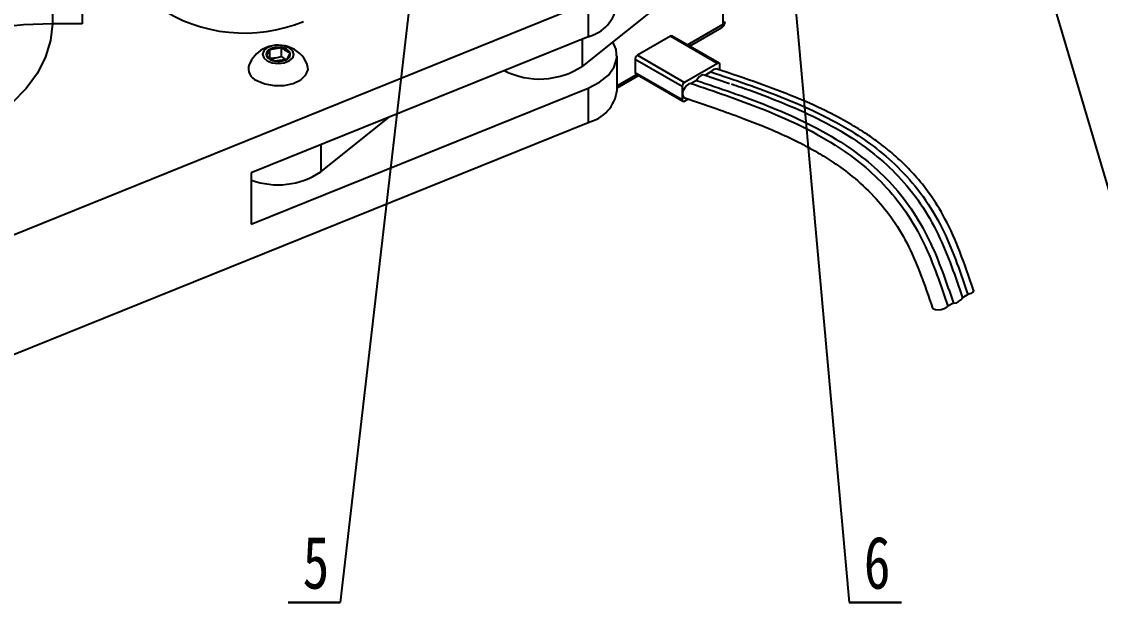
# Model space of a CAD drawing. Header units: millimetres. Extents: x 0 to 297, y 0 to 210.
# Drawn here: x 199.8 to 251.3, y 105 to 132.7 of the extents above; entities that cross this region are included whole.
import ezdxf

# ---------------------------------------------------------------- set-up
doc = ezdxf.new("R2010")
doc.units = ezdxf.units.MM
doc.header["$LTSCALE"] = 0.5
doc.layers.add('12', color=3, linetype='Continuous')
doc.styles.add('SLDTEXTSTYLE0', font='HYSWLONGFANGSONG.TTF')
doc.styles.get("Standard").update_dxf_attribs({"font": 'HYSWLONGFANGSONG.TTF'})
doc.dimstyles.new('SLDDIMSTYLE0', dxfattribs={"dimtxt": 0, "dimasz": 0.508, "dimexe": 0, "dimexo": 0.0625, "dimgap": 0, "dimtad": 0, "dimtih": 1, "dimtoh": 1, "dimdec": 0, "dimrnd": 1e-09, "dimzin": 0, "dimdsep": 46, "dimtxsty": 'Standard', "dimblk1": 'DOT', "dimblk2": 'DOT', "dimsah": 1, "dimcen": 0.09, "dimadec": 0, "dimazin": 0, "dimtfac": 0.508, "dimtdec": 0, "dimtofl": 0, "dimtmove": 0, "dimatfit": 3, "dimldrblk": 'DOT', "dimfxl": 0, "dimfrac": 2, "dimtolj": 1, "dimtzin": 0, "dimarcsym": 0})

# ---------------------------------------------------------------- blocks, each defined once
blk = doc.blocks.new('SW_NOTE_1')
at = {"layer": '12', "color": 0}
for p, q in [((-2.49, 0), (0, 0)), ((0, 0), (-2.49, 0)), ((-2.49, 0), (0, 0)), ((0, 0), (-2.49, 0)), ((-2.49, 0), (0, 0)), ((0, 0), (-2.49, 0))]:
    blk.add_line(p, q, dxfattribs=at)
at = {"layer": '12', "color": 0, "insert": (-1.793, 3.154), "char_height": 2.5, "attachment_point": 1, "style": 'SLDTEXTSTYLE0'}
blk.add_mtext('5', dxfattribs=at)
blk = doc.blocks.new('_DOT')
at = {"color": 0, "linetype": 'ByBlock', "lineweight": -2}
blk.add_line((-0.5, 0), (-1, 0), dxfattribs=at)
at = {"color": 0, "linetype": 'ByBlock', "const_width": 0.5}
blk.add_lwpolyline([(-0.25, 0, 1), (0.25, 0, 1)], format="xyb", close=True, dxfattribs=at)
blk = doc.blocks.new('SW_NOTE_8')
at = {"layer": '12', "color": 0}
for p, q in [((0, 0), (2.49, 0)), ((2.49, 0), (0, 0)), ((0, 0), (2.49, 0)), ((2.49, 0), (0, 0)), ((0, 0), (2.49, 0)), ((2.49, 0), (0, 0))]:
    blk.add_line(p, q, dxfattribs=at)
at = {"layer": '12', "color": 0, "insert": (0.698, 3.154), "char_height": 2.5, "attachment_point": 1, "style": 'SLDTEXTSTYLE0'}
blk.add_mtext('6', dxfattribs=at)

msp = doc.modelspace()

# ---------------------------------------------------------------- linework, layer by layer
for p, q in [((236.2, 138.217), (226.592, 130.541)), ((233.306, 132.535), (233.306, 134.697)), ((198.474, 122.111), (226.859, 133.577)), ((201.32, 133.377), (201.32, 132.561)), ((202.734, 133.377), (202.734, 132.561)), ((226.859, 133.577), (226.859, 131.944)), ((202.734, 132.561), (201.32, 132.561)), ((231.599, 131.55), (233.306, 132.535)), ((231.692, 131.496), (233.24, 132.389)), ((226.859, 131.944), (210.797, 125.456)), ((226.592, 130.541), (226.592, 131.836)), ((230.79, 131.963), (229.218, 131.056)), ((233.035, 130.667), (230.79, 131.963)), ((233.114, 130.675), (230.869, 131.971)), ((211.526, 131.019), (211.682, 131.34)), ((211.682, 131.34), (212.242, 131.422)), ((211.682, 130.915), (211.682, 131.34)), ((212.242, 130.998), (212.242, 131.422)), ((212.489, 130.863), (211.929, 130.78)), ((212.645, 131.184), (212.489, 130.863)), ((228.246, 129.398), (228.246, 131.032)), ((229.106, 130.862), (229.106, 130.24)), ((231.351, 129.566), (229.106, 130.862)), ((229.218, 131.056), (231.463, 129.76)), ((229.106, 130.24), (231.351, 128.944)), ((233.035, 130.667), (231.463, 129.76)), ((232.724, 130.264), (232.467, 130.116)), ((233.147, 130.359), (233.147, 130.603)), ((228.246, 129.614), (229.172, 130.148)), ((228.246, 129.506), (229.265, 130.094)), ((229.139, 130.167), (231.384, 128.871)), ((232.03, 129.864), (231.774, 129.716)), ((233.604, 129.691), (232.358, 130.132)), ((210.797, 123.006), (226.859, 129.494)), ((226.859, 129.494), (226.859, 127.861)), ((231.351, 129.566), (231.351, 128.944)), ((231.463, 128.879), (231.628, 128.974)), ((198.474, 116.395), (226.859, 127.861)), ((214.112, 125.5), (217.391, 128.119)), ((214.112, 126.795), (214.112, 125.5)), ((210.797, 125.456), (210.797, 123.006)), ((244.979, 119.648), (244.722, 119.5)), ((244.285, 119.248), (244.028, 119.1))]:
    msp.add_line(p, q)
at = {"flags": 128}
for points in [[(201.32, 132.561), (199.939, 132.508), (198.576, 132.368), (197.249, 132.142), (195.973, 131.833), (194.764, 131.444), (193.637, 130.98), (192.606, 130.447), (191.683, 129.852), (190.88, 129.201), (190.206, 128.504), (189.67, 127.767), (189.278, 127.001), (189.036, 126.214), (188.945, 125.417)], [(201.32, 132.561), (201.229, 131.763), (200.987, 130.977), (200.595, 130.21), (200.059, 129.474), (199.385, 128.776), (198.582, 128.125), (197.659, 127.53), (196.628, 126.997), (195.501, 126.534), (194.292, 126.145), (193.016, 125.835), (191.689, 125.609), (190.326, 125.469), (188.945, 125.417)], [(211.549, 130.799), (211.79, 130.703), (212.076, 130.668), (212.364, 130.699), (212.609, 130.791), (212.775, 130.931), (212.835, 131.096), (212.782, 131.262), (212.622, 131.404), (212.381, 131.499), (212.095, 131.534), (211.807, 131.503), (211.562, 131.411), (211.396, 131.272), (211.335, 131.107), (211.389, 130.941), (211.549, 130.799)], [(226.859, 129.494), (227.405, 129.772), (227.83, 130.113), (228.113, 130.5), (228.239, 130.914), (228.203, 131.334), (228.036, 131.695)], [(211.065, 129.853), (211.444, 129.693), (211.892, 129.613), (212.361, 129.62), (212.8, 129.716), (213.161, 129.888), (213.406, 130.119), (213.508, 130.384), (213.47, 130.622)], [(231.774, 129.716), (231.673, 129.695), (231.567, 129.625), (231.473, 129.514), (231.404, 129.381), (231.373, 129.245), (231.382, 129.129), (231.432, 129.05), (231.476, 129.026)], [(245.247, 119.868), (245.25, 119.848), (245.217, 119.775), (245.121, 119.704), (244.979, 119.648)], [(244.028, 119.1), (243.96, 119.033), (243.846, 118.974), (243.704, 118.932), (243.557, 118.915), (243.427, 118.923), (243.335, 118.957), (243.295, 119.007)]]:
    msp.add_lwpolyline(points, dxfattribs=at)
for centre, radius, start, end in [((210.472, 139.524), 7.406, 235.9764, 292.3769), ((226.409, 133.744), 1.856, 284.0372, 351.855), ((233.081, 132.664), 0.317, 299.9973, 0), ((233.154, 132.516), 0.154, 304.3586, 6.9537), ((233.24, 132.68), 0.16, 294.375, 354.3048), ((230.836, 131.899), 0.0798, 65.6908, 125.6197), ((212.085, 130.038), 1.503, 119.3907, 157.1112), ((212.085, 130.038), 1.503, 22.8888, 119.3907), ((211.77, 131.098), 0.257, 110.0654, 197.9966), ((212.085, 130.544), 0.892, 79.8826, 116.8535), ((212.208, 130.905), 0.518, 32.503, 86.2737), ((211.963, 131.297), 0.518, 212.5024, 266.2743), ((212.086, 131.658), 0.892, 259.8824, 296.8537), ((212.4, 131.104), 0.257, 290.065, 17.9962), ((229.349, 130.851), 0.244, 122.6048, 177.3952), ((211.274, 130.423), 0.607, 160.8306, 249.878), ((224.546, 133.646), 3.719, 243.0956, 303.3905), ((229.184, 130.231), 0.0783, 173.7003, 234.9863), ((232.978, 130.11), 0.297, 83.4764, 148.7817), ((233.078, 130.614), 0.0693, 350.7865, 129.2039), ((231.595, 129.555), 0.244, 122.6048, 177.3952), ((232.495, 129.632), 0.519, 105.3379, 153.4415), ((226.464, 129.611), 1.794, 282.7113, 353.1808), ((231.419, 128.932), 0.0693, 170.7855, 309.2038), ((212.066, 128.591), 3.707, 249.9875, 303.4932), ((244.285, 119.753), 0.505, 270.024, 329.9706)]:
    msp.add_arc(centre, radius, start, end)
for points, knots in [([(212.242, 131.422), (212.26, 131.409), (212.394, 131.31), (212.528, 131.242), (212.645, 131.184)], [0, 0, 0, 0, 0.137545, 1, 1, 1, 1]), ([(211.929, 130.78), (211.813, 130.839), (211.678, 130.907), (211.544, 131.005), (211.526, 131.019)], [0, 0, 0, 0, 0.862455, 1, 1, 1, 1]), ([(212.242, 130.998), (212.143, 130.966), (211.956, 130.905), (211.77, 130.912), (211.682, 130.915)], [0, 0, 0, 0, 0.529566, 1, 1, 1, 1]), ([(212.438, 130.855), (212.392, 130.883), (212.325, 130.923), (212.261, 130.98), (212.242, 130.998)], [0, 0, 0, 0, 0.696407, 1, 1, 1, 1]), ([(232.724, 130.264), (233.286, 130.074), (234.413, 129.694), (236.114, 129.071), (237.841, 128.33), (239.403, 127.491), (240.775, 126.523), (241.932, 125.478), (242.997, 124.18), (243.848, 122.685), (244.464, 121.155), (244.809, 120.146), (244.979, 119.648)], [0, 0, 0, 0, 0.122412, 0.24511, 0.368483, 0.493217, 0.577052, 0.661841, 0.7477, 0.833429, 0.917856, 1, 1, 1, 1]), ([(245.247, 119.867), (245.037, 120.48), (244.648, 121.619), (243.969, 123.191), (243.215, 124.409), (242.538, 125.25), (242, 125.813), (241.563, 126.221), (241.165, 126.561), (240.705, 126.92), (240.093, 127.353), (239.228, 127.884), (238.076, 128.486), (236.635, 129.119), (234.917, 129.762), (233.681, 130.179), (233.015, 130.404)], [0, 0, 0, 0, 0.1016911, 0.1893192, 0.261252, 0.3169202, 0.3559413, 0.3853314, 0.4144667, 0.4433989, 0.4848213, 0.5455519, 0.627692, 0.7307723, 0.8548369, 1, 1, 1, 1]), ([(231.774, 129.716), (232.336, 129.526), (233.462, 129.145), (235.164, 128.523), (236.891, 127.781), (238.452, 126.942), (239.825, 125.974), (240.981, 124.929), (242.046, 123.632), (242.898, 122.136), (243.514, 120.606), (243.859, 119.597), (244.028, 119.1)], [0, 0, 0, 0, 0.122412, 0.24511, 0.368483, 0.493217, 0.577052, 0.661841, 0.7477, 0.833429, 0.917856, 1, 1, 1, 1]), ([(232.03, 129.864), (232.593, 129.674), (233.719, 129.293), (235.42, 128.671), (237.147, 127.929), (238.709, 127.09), (240.082, 126.122), (241.238, 125.077), (242.303, 123.78), (243.154, 122.284), (243.77, 120.754), (244.115, 119.746), (244.285, 119.248)], [0, 0, 0, 0, 0.122412, 0.24511, 0.368483, 0.493217, 0.577052, 0.661841, 0.7477, 0.833429, 0.917856, 1, 1, 1, 1]), ([(233.71, 129.69), (233.859, 129.64), (234.571, 129.397), (235.858, 128.922), (237.584, 128.182), (239.146, 127.343), (240.519, 126.375), (241.675, 125.329), (242.74, 124.032), (243.591, 122.536), (244.208, 121.007), (244.552, 119.998), (244.722, 119.5)], [0, 0, 0, 0, 0.035538, 0.170382, 0.305968, 0.443049, 0.535184, 0.628366, 0.722725, 0.81694, 0.909724, 1, 1, 1, 1]), ([(231.477, 129.026), (231.974, 128.858), (232.887, 128.55), (234.138, 128.103), (235.147, 127.712), (235.914, 127.386), (236.47, 127.128), (236.915, 126.91), (237.351, 126.682), (237.914, 126.368), (238.628, 125.923), (239.527, 125.263), (240.456, 124.414), (241.352, 123.343), (242.121, 122.081), (242.751, 120.595), (243.108, 119.553), (243.296, 119.004)], [0, 0, 0, 0, 0.11272, 0.206896, 0.282555, 0.339792, 0.378725, 0.406839, 0.439164, 0.476106, 0.532338, 0.598258, 0.677511, 0.745698, 0.821384, 0.906014, 1, 1, 1, 1])]:
    msp.add_open_spline(points, degree=3, knots=knots)

# ---------------------------------------------------------------- block references
at = {"layer": '12'}
for name, p in [('SW_NOTE_1', (215.041, 104.979)), ('SW_NOTE_8', (239.315, 104.979))]:
    msp.add_blockref(name, p, dxfattribs=at)

# ---------------------------------------------------------------- leaders
for points in [[(242.972, 154.055), (257.503, 104.979)], [(250.769, 150.689), (269.053, 104.979)], [(236.223, 139.259), (239.315, 104.979)], [(218.772, 137.124), (215.041, 104.979)]]:
    msp.add_leader(points, dimstyle='SLDDIMSTYLE0', dxfattribs=at)

doc.saveas('drawing.dxf')
